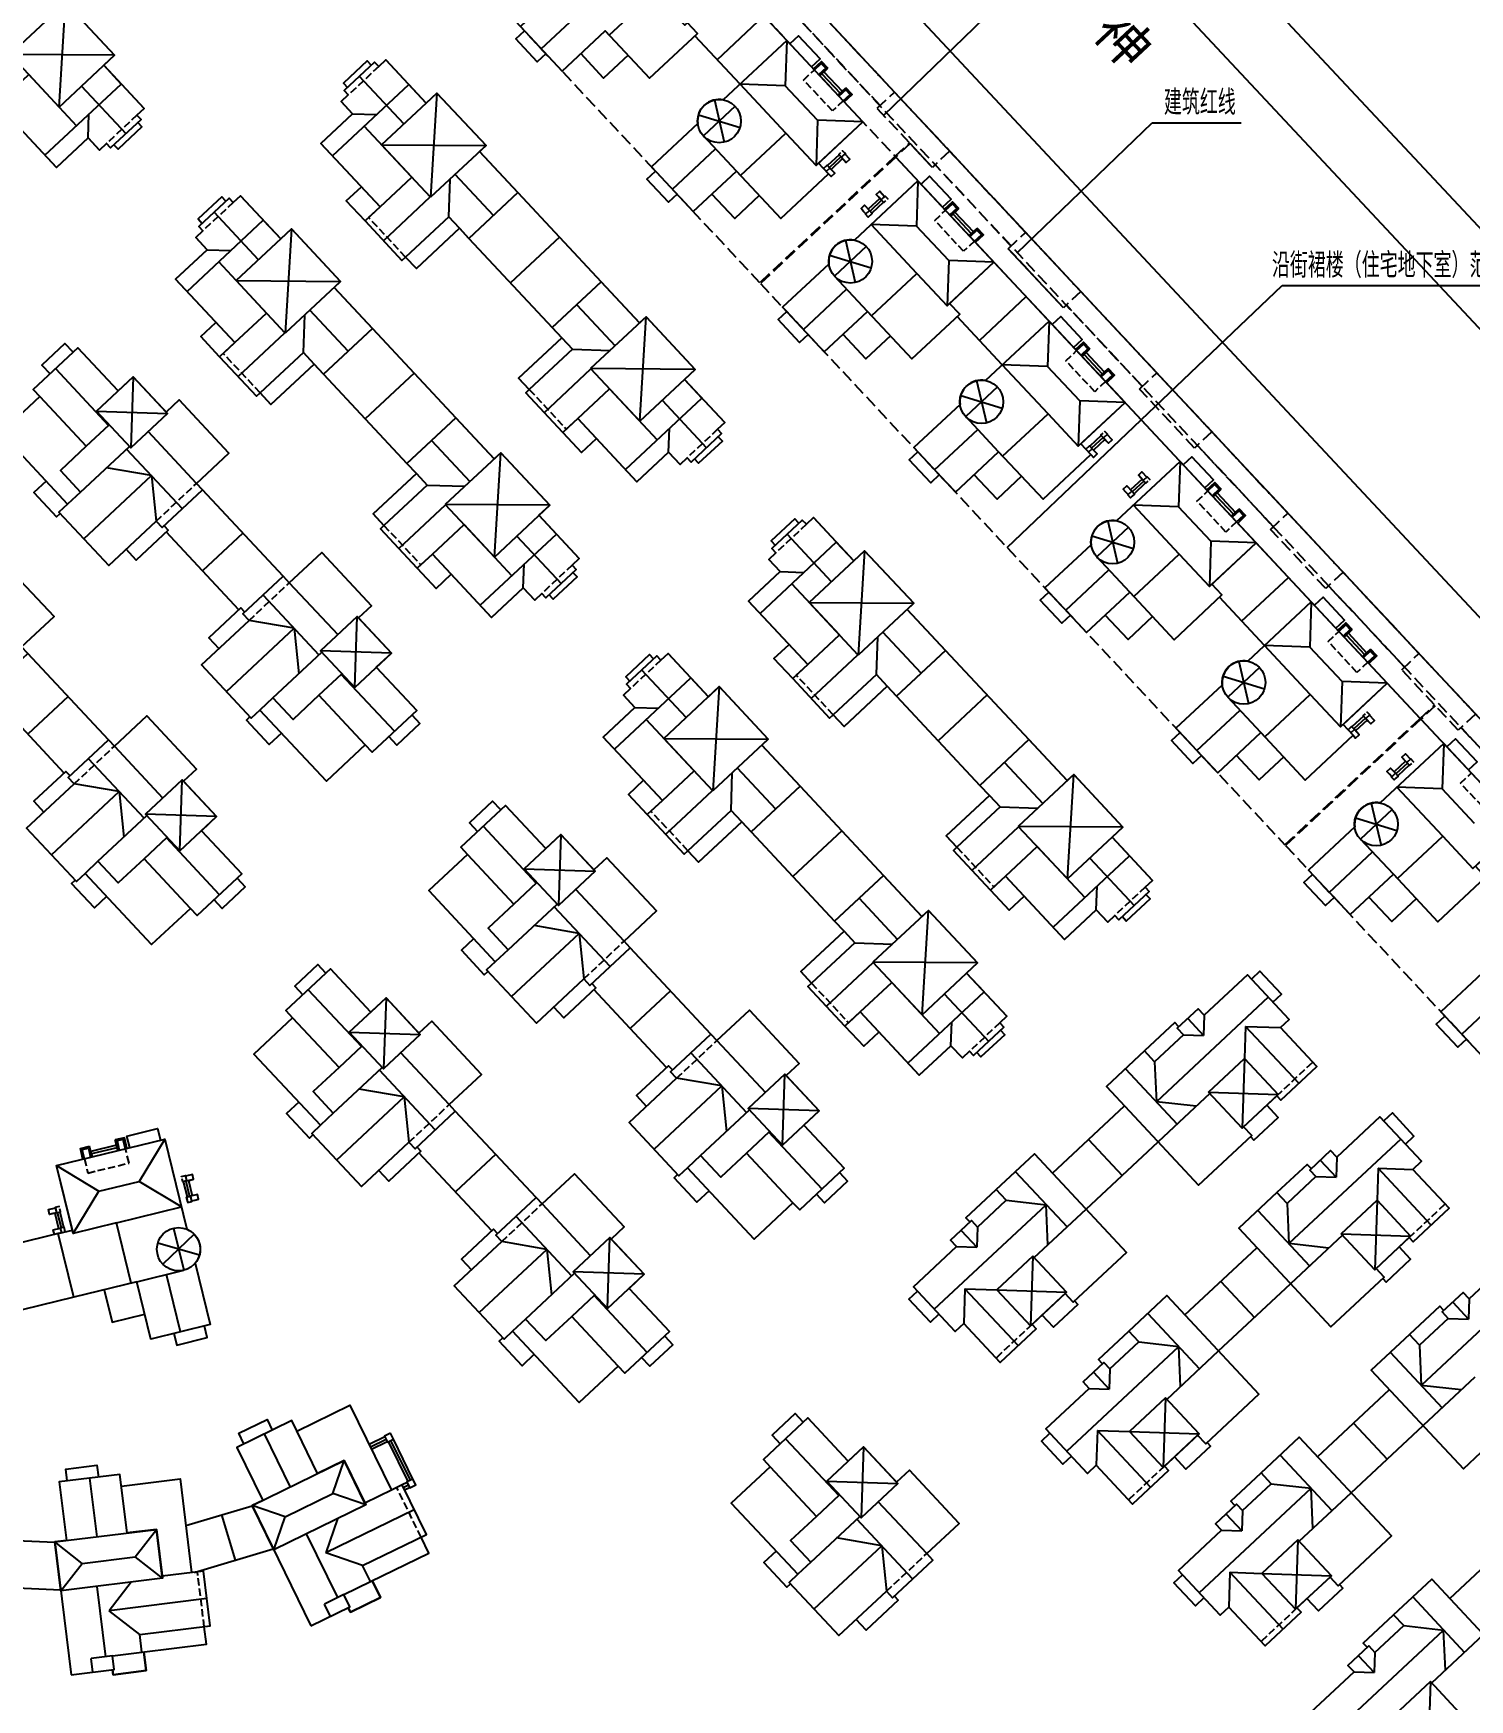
# Model space of a CAD drawing. Extents: x -34815 to 81416, y -425322 to 67478.
# Drawn here: x 2648 to 4456, y 10864 to 12961 of the extents above; entities that cross this region are included whole.
import ezdxf

# ---------------------------------------------------------------- set-up
doc = ezdxf.new("R2010")
doc.units = 0
doc.header["$LTSCALE"] = 1000
doc.header["$MEASUREMENT"] = 0
doc.linetypes.add('DASH', pattern=[0.35, 0.25, -0.1])
doc.linetypes.add('DOTE', pattern=[2.42, 2, -0.2, 0.02, -0.2])
doc.layers.add('WALL', color=2, linetype='Continuous', lineweight=25)
doc.layers.add('坯担层', color=7, linetype='Continuous')
doc.styles.add('_TCH_DIM', font='SIMPLEX', dxfattribs={"bigfont": 'GBCBIG'})
doc.styles.add('宋体', font='', dxfattribs={"width": 0.666667})
doc.styles.get('宋体').set_extended_font_data('SimSun')

# ---------------------------------------------------------------- blocks, each defined once
blk = doc.blocks.new('jhjuuoiuo')
at = {"color": 9, "linetype": 'Continuous'}
for p, q in [((353099, 611012), (715639, 222973)), ((362679, 611012), (725218, 222973)), ((377979, 555087), (632721, 282427)), ((626797, 278513), (369120, 554327)), ((418934, 497483), (431205, 509384)), ((432492, 483538), (446181, 496736)), ((446181, 496736), (455206, 496736)), ((423867, 492202), (421614, 494613)), ((473403, 436253), (420153, 493248)), ((420153, 493248), (473403, 436253)), ((437180, 477953), (431582, 483945)), ((431449, 453619), (459401, 480209)), ((445071, 466577), (459401, 480209)), ((459401, 480209), (482622, 480209)), ((527199, 378673), (473471, 436180)), ((473471, 436180), (527199, 378673))]:
    blk.add_line(p, q, dxfattribs=at)
at = {"color": 1, "linetype": 'DOTE', "ltscale": 2}
blk.add_line((369120, 554327), (642529, 261687), dxfattribs=at)
at = {"color": 1, "linetype": 'DASH', "ltscale": 5}
blk.add_line((639782, 261687), (367645, 552940), dxfattribs=at)
at = {"color": 5, "linetype": 'DASH', "ltscale": 5}
for p, q in [((366152, 551047), (420085, 493321)), ((406347, 480486), (352415, 538212)), ((420027, 499836), (412313, 508094)), ((418561, 498467), (410847, 506724)), ((418269, 498194), (420027, 499836)), ((418269, 498194), (418561, 498467)), ((421546, 494686), (418269, 498194)), ((420085, 493321), (421546, 494686)), ((421614, 494613), (420153, 493248)), ((423867, 492202), (421614, 494613)), ((420085, 493321), (406347, 480486)), ((420153, 493248), (406416, 480413)), ((425621, 493840), (423867, 492202)), ((424159, 492475), (423867, 492202)), ((431874, 484218), (424159, 492475)), ((433339, 485587), (425621, 493840)), ((431582, 483945), (433339, 485587)), ((431582, 483945), (431874, 484218)), ((437180, 477953), (431582, 483945)), ((406416, 480413), (459665, 423418)), ((438937, 479595), (437180, 477953)), ((446652, 471338), (438937, 479595)), ((437472, 478226), (437180, 477953)), ((445186, 469969), (437472, 478226)), ((444894, 469696), (446652, 471338)), ((444894, 469696), (445186, 469969)), ((450492, 463704), (444894, 469696)), ((450492, 463704), (444894, 469696)), ((452249, 465346), (450492, 463704)), ((459964, 457089), (452249, 465346)), ((450784, 463977), (450492, 463704)), ((458499, 455720), (450784, 463977)), ((458206, 455447), (459964, 457089)), ((458206, 455447), (458499, 455720)), ((463804, 449456), (458206, 455447)), ((463804, 449456), (458206, 455447)), ((465562, 451097), (463804, 449456)), ((473276, 442840), (465562, 451097)), ((464097, 449729), (463804, 449456)), ((471811, 441472), (464097, 449729)), ((471519, 441199), (473276, 442840)), ((471519, 441199), (471811, 441472)), ((474864, 437618), (471519, 441199)), ((474864, 437618), (471519, 441199)), ((473403, 436253), (474864, 437618)), ((473403, 436253), (474864, 437618)), ((474932, 437545), (473471, 436180)), ((474932, 437545), (473471, 436180)), ((477253, 435061), (474932, 437545)), ((477253, 435061), (474932, 437545)), ((479007, 436699), (477253, 435061)), ((459665, 423418), (473403, 436253)), ((473471, 436180), (459734, 423345)), ((477546, 435334), (477253, 435061)), ((485260, 427077), (477546, 435334)), ((459734, 423345), (513461, 365838))]:
    blk.add_line(p, q, dxfattribs=at)
at = {"layer": 'WALL', "color": 5}
for p, q in [((412438, 501505), (413250, 502263)), ((414282, 499532), (415093, 500290)), ((414394, 493479), (413225, 492387)), ((414579, 493282), (413410, 492189)), ((414763, 493084), (413594, 491992)), ((414633, 493223), (415132, 492690)), ((418532, 489051), (417362, 487959)), ((418661, 488912), (418163, 489445)), ((418716, 488854), (417547, 487761)), ((418900, 488656), (417731, 487564)), ((425751, 487256), (426562, 488014)), ((427594, 485283), (428405, 486041)), ((439063, 473007), (439874, 473765)), ((440907, 471034), (441718, 471792)), ((441019, 464981), (439850, 463889)), ((441204, 464784), (440035, 463692)), ((441388, 464587), (440219, 463494)), ((441258, 464726), (441757, 464192)), ((445156, 460553), (443987, 459461)), ((445341, 460356), (444172, 459264)), ((445286, 460414), (444788, 460948)), ((445525, 460159), (444356, 459066)), ((452376, 458759), (453187, 459516)), ((454219, 456786), (455030, 457543)), ((465688, 444510), (466499, 445267)), ((467532, 442537), (468343, 443295)), ((467644, 436484), (466475, 435391)), ((467829, 436286), (466659, 435194)), ((468013, 436089), (466844, 434997)), ((467883, 436228), (468382, 435695)), ((471918, 431909), (470749, 430817)), ((472102, 431712), (470933, 430620)), ((472287, 431515), (471117, 430423)), ((472048, 431771), (471549, 432304)), ((455678, 404981), (455568, 401730)), ((461072, 399209), (455678, 404981)), ((455678, 404981), (459212, 404861)), ((338554, 391739), (338290, 392817)), ((341177, 392382), (340913, 393460)), ((345936, 393548), (343333, 389255)), ((334961, 390859), (339253, 388255)), ((347626, 386652), (343333, 389255)), ((347820, 389222), (348200, 387668)), ((348082, 389286), (348463, 387732)), ((348160, 389305), (348869, 389479)), ((348344, 389350), (348725, 387796)), ((469127, 390586), (469017, 387336)), ((474520, 384814), (469127, 390586)), ((469127, 390586), (472661, 390466)), ((336650, 383963), (339253, 388255)), ((334950, 386069), (334241, 385895)), ((334766, 386023), (335146, 384469)), ((335028, 386088), (335409, 384534)), ((335290, 386152), (335671, 384598)), ((427181, 378356), (427061, 374823)), ((432574, 372584), (427181, 378356)), ((427181, 378356), (430431, 378246)), ((440630, 363961), (440510, 360428)), ((446023, 358189), (440630, 363961)), ((440630, 363961), (443880, 363851)), ((368290, 363299), (366700, 362522)), ((368408, 363057), (366818, 362279)), ((368527, 362814), (366937, 362037)), ((370638, 358793), (368659, 362840)), ((370880, 358911), (368902, 362958)), ((371123, 359030), (369144, 363077)), ((370547, 358682), (370035, 358431)), ((370547, 358682), (370789, 358187)), ((370158, 358180), (370670, 358430)), ((370277, 357937), (370789, 358187)), ((454079, 349567), (453959, 346033)), ((459472, 343794), (454079, 349567)), ((454079, 349567), (457329, 349456))]:
    blk.add_line(p, q, dxfattribs=at)
for points in [[(391070, 505627), (395674, 509928), (398746, 506640), (403495, 511077), (395781, 519334), (389332, 513309, 0.5070926), (386738, 510886), (382044, 506500), (386276, 501969), (390660, 506065), (391070, 505627)], [(382044, 506500), (386276, 501969), (390660, 506065), (395166, 501243), (400025, 505783), (399001, 506879), (403495, 511077), (395781, 519334), (389332, 513309, 0.5070926), (386738, 510886), (382044, 506500)], [(404383, 491378), (408986, 495679), (412058, 492391), (416808, 496828), (409093, 505085), (402645, 499061, 0.5070926), (400051, 496637), (395356, 492251), (399589, 487720), (403973, 491817), (404383, 491378)], [(395356, 492251), (399589, 487720), (403973, 491817), (408479, 486994), (413338, 491534), (412314, 492630), (416808, 496828), (409093, 505085), (402645, 499061, 0.5070926), (400051, 496637), (395356, 492251)], [(417695, 477129), (422298, 481430), (425371, 478142), (430120, 482580), (422406, 490837), (415957, 484812, 0.5070926), (413363, 482388), (408668, 478002), (412901, 473472), (417285, 477568), (417695, 477129)], [(408668, 478002), (412901, 473472), (417285, 477568), (421791, 472745), (426650, 477285), (425626, 478381), (430120, 482580), (422406, 490837), (415957, 484812, 0.5070926), (413363, 482388), (408668, 478002)], [(431007, 462881), (435611, 467181), (438683, 463893), (443433, 468331), (435718, 476588), (429270, 470563, 0.5070926), (426676, 468140), (421981, 463753), (426214, 459223), (430598, 463319), (431007, 462881)], [(421981, 463753), (426214, 459223), (430598, 463319), (435104, 458496), (439963, 463036), (438939, 464132), (443433, 468331), (435718, 476588), (429270, 470563, 0.5070926), (426676, 468140), (421981, 463753)], [(444320, 448632), (448923, 452933), (451995, 449644), (456745, 454082), (449031, 462339), (442582, 456314, 0.5070926), (439988, 453891), (435293, 449504), (439526, 444974), (443910, 449070), (444320, 448632)], [(435293, 449504), (439526, 444974), (443910, 449070), (448416, 444247), (453275, 448787), (452251, 449883), (456745, 454082), (449031, 462339), (442582, 456314, 0.5070926), (439988, 453891), (435293, 449504)], [(457632, 434383), (462236, 438684), (465308, 435396), (470057, 439833), (462343, 448090), (455894, 442065, 0.5070926), (453301, 439642), (448606, 435256), (452838, 430725), (457223, 434821), (457632, 434383)], [(448606, 435256), (452838, 430725), (457223, 434821), (461728, 429999), (466588, 434539), (465564, 435635), (470057, 439833), (462343, 448090), (455894, 442065, 0.5070926), (453301, 439642), (448606, 435256)], [(471081, 419988), (475685, 424289), (478757, 421001), (483506, 425438), (475792, 433695), (469343, 427670, 0.5070926), (466750, 425247), (462055, 420861), (466287, 416330), (470672, 420426), (471081, 419988)], [(462055, 420861), (466287, 416330), (470672, 420426), (475177, 415604), (480037, 420144), (479013, 421240), (483506, 425438), (475792, 433695), (469343, 427670, 0.5070926), (466750, 425247), (462055, 420861)], [(484530, 405593), (489134, 409894), (492206, 406606), (496955, 411043), (489241, 419300), (482792, 413275, 0.5070926), (480199, 410852), (475504, 406466), (479736, 401935), (484121, 406031), (484530, 405593)], [(475504, 406466), (479736, 401935), (484121, 406031), (488626, 401209), (493486, 405749), (492462, 406845), (496955, 411043), (489241, 419300), (482792, 413275, 0.5070926), (480199, 410852), (475504, 406466)], [(342520, 378914), (341021, 385034), (336650, 383963), (334961, 390859), (345936, 393548), (348179, 384393, -0.5070926), (349024, 380946), (350553, 374705), (344531, 373230), (343103, 379057), (342520, 378914)], [(350553, 374705), (344531, 373230), (343103, 379057), (336692, 377487), (335110, 383946), (336567, 384303), (334961, 390859), (345936, 393548), (348179, 384393, -0.5070926), (349024, 380946), (350553, 374705)]]:
    blk.add_lwpolyline(points, format="xyb", dxfattribs=at)
for points in [[(386276, 501969), (390660, 506065), (395166, 501243), (400025, 505783), (399001, 506879), (403495, 511077), (395781, 519334), (389332, 513309, 0.5070926), (386738, 510886), (382044, 506500)], [(399589, 487720), (403973, 491817), (408479, 486994), (413338, 491534), (412314, 492630), (416808, 496828), (409093, 505085), (402645, 499061, 0.5070926), (400051, 496637), (395356, 492251)], [(412901, 473472), (417285, 477568), (421791, 472745), (426650, 477285), (425626, 478381), (430120, 482580), (422406, 490837), (415957, 484812, 0.5070926), (413363, 482388), (408668, 478002)], [(426214, 459223), (430598, 463319), (435104, 458496), (439963, 463036), (438939, 464132), (443433, 468331), (435718, 476588), (429270, 470563, 0.5070926), (426676, 468140), (421981, 463753)], [(439526, 444974), (443910, 449070), (448416, 444247), (453275, 448787), (452251, 449883), (456745, 454082), (449031, 462339), (442582, 456314, 0.5070926), (439988, 453891), (435293, 449504)], [(452838, 430725), (457223, 434821), (461728, 429999), (466588, 434539), (465564, 435635), (470057, 439833), (462343, 448090), (455894, 442065, 0.5070926), (453301, 439642), (448606, 435256)], [(466287, 416330), (470672, 420426), (475177, 415604), (480037, 420144), (479013, 421240), (483506, 425438), (475792, 433695), (469343, 427670, 0.5070926), (466750, 425247), (462055, 420861)], [(479736, 401935), (484121, 406031), (488626, 401209), (493486, 405749), (492462, 406845), (496955, 411043), (489241, 419300), (482792, 413275, 0.5070926), (480199, 410852), (475504, 406466)], [(344531, 373230), (343103, 379057), (336692, 377487), (335110, 383946), (336567, 384303), (334961, 390859), (345936, 393548), (348179, 384393, -0.5070926), (349024, 380946), (350553, 374705)]]:
    blk.add_lwpolyline(points, format="xyb", close=True, dxfattribs=at)
for points in [[(343115, 497500), (343838, 498175), (339742, 502560), (340838, 503584), (335854, 508918), (335197, 508304), (331305, 512469), (326336, 507826), (327292, 506803), (322908, 502707), (324000, 501538)], [(324000, 501538), (322908, 502707), (327292, 506803), (326336, 507826), (331305, 512469), (335197, 508304), (335854, 508918), (340838, 503584), (339742, 502560), (343838, 498175), (343115, 497500), (343524, 497061), (340441, 494180), (340031, 494619), (339308, 493943), (338147, 495185), (334932, 492181), (328924, 498611), (327390, 497178), (323635, 501197), (324000, 501538)], [(341517, 500660), (339742, 502560), (340838, 503584), (335854, 508918), (335197, 508304), (331305, 512469), (326336, 507826)], [(409093, 505085), (403495, 511077)], [(335211, 498327), (335854, 508918)], [(384160, 504234), (388544, 508331)], [(402023, 503132), (406772, 507570)], [(384638, 503723), (383761, 502904), (381576, 505242), (382453, 506061)], [(404344, 500648), (399770, 505544)], [(409093, 505085), (408937, 500492), (404344, 500648)], [(411591, 502412), (412468, 503231), (410283, 505569), (409406, 504750)], [(340838, 503584), (330228, 503661)], [(370388, 483088), (371480, 481919), (375864, 486015), (376820, 484992), (381789, 489634), (377898, 493799), (378555, 494414), (373572, 499748), (372476, 498724), (368379, 503108), (367656, 502432), (367246, 502871), (364163, 499990), (364572, 499551), (363849, 498875), (365010, 497633), (361794, 494629), (367802, 488199), (366268, 486765), (370022, 482746), (370388, 483088)], [(366910, 502556), (366494, 503002), (364082, 500749), (364499, 500304)], [(367656, 502432), (368379, 503108), (372476, 498724), (373572, 499748), (378555, 494414), (377898, 493799), (381789, 489634), (376820, 484992), (375864, 486015), (371480, 481919), (370388, 483088)], [(392982, 503581), (390497, 501260), (388176, 503744)], [(411790, 502199), (412601, 502957), (413250, 502263)], [(411892, 502090), (412594, 502745), (413038, 502270), (412336, 501615)], [(328924, 498611), (332139, 501615), (336986, 496427)], [(370210, 496607), (365705, 501430)], [(412438, 501505), (412658, 501710), (414501, 499737), (414282, 499532)], [(412855, 501894), (414698, 499921)], [(333771, 493423), (341517, 500660)], [(337477, 500443), (341982, 495621)], [(366633, 487107), (367802, 488199), (361794, 494629), (365010, 497633), (363849, 498875), (364572, 499551)], [(362955, 493387), (370701, 500624)], [(370701, 500624), (372476, 498724), (373572, 499748), (378555, 494414), (377898, 493799), (381789, 489634), (376820, 484992)], [(373572, 499748), (372929, 489157)], [(408986, 495679), (404344, 500648)], [(412214, 496984), (408937, 500492)], [(414828, 498947), (415529, 499603), (415086, 500078), (414384, 499422)], [(414930, 498838), (415741, 499596), (415093, 500290)], [(327755, 497519), (328924, 498611), (334932, 492181), (338147, 495185), (339308, 493943), (340031, 494619)], [(338147, 495185), (338229, 497588)], [(365010, 497633), (367412, 497551)], [(400131, 497540), (404340, 496258)], [(403843, 498401), (400628, 495397)], [(401738, 499042), (402732, 494756)], [(343188, 496747), (343604, 496301), (341193, 494049), (340777, 494494)], [(367802, 488199), (371017, 491203), (366170, 496391)], [(416808, 496828), (412214, 496984), (412058, 492391)], [(367945, 494491), (378555, 494414)], [(397472, 489986), (401857, 494082)], [(403973, 491817), (400628, 495397)], [(412826, 492082), (413191, 492423), (413464, 492131), (413099, 491790)], [(414726, 493857), (414762, 493891), (415035, 493599), (414633, 493223), (414360, 493515), (414580, 493720)], [(374772, 487184), (374902, 491000)], [(379305, 487313), (375413, 491478)], [(397950, 489474), (397073, 488655), (394889, 490993), (395766, 491812)], [(422406, 490837), (422250, 486243), (417656, 486399)], [(424904, 488163), (425780, 488982), (423596, 491321), (422719, 490501)], [(355627, 469297), (356720, 468128), (361104, 472224), (362060, 471201), (367029, 475844), (363137, 480009), (363795, 480623), (358811, 485957), (357715, 484933), (353619, 489318), (352896, 488642), (352486, 489080), (349402, 486199), (349812, 485761), (349089, 485085), (350249, 483843), (347034, 480839), (353042, 474409), (351507, 472975), (355262, 468956), (355627, 469297)], [(352150, 488766), (351734, 489212), (349322, 486959), (349739, 486513)], [(352896, 488642), (353619, 489318), (357715, 484933), (358811, 485957), (363795, 480623), (363137, 480009), (367029, 475844), (362060, 471201), (361104, 472224), (356720, 468128), (355627, 469297)], [(366268, 486765), (364363, 488804), (365897, 490238)], [(368145, 484756), (372895, 489193)], [(381789, 489634), (390254, 480573)], [(406294, 489332), (403810, 487011), (401489, 489495)], [(419300, 488961), (419336, 488995), (419063, 489288), (418661, 488912), (418934, 488620), (419154, 488825)], [(355450, 482817), (350944, 487640)], [(417400, 487186), (417363, 487152), (417090, 487444), (417492, 487820), (417765, 487527), (417546, 487323)], [(417400, 487186), (417765, 487527), (417492, 487820), (417127, 487478)], [(425102, 487950), (425913, 488708), (426562, 488014)], [(425205, 487841), (425906, 488496), (426350, 488021), (425649, 487366)], [(425751, 487256), (425970, 487461), (427813, 485488), (427594, 485283)], [(426167, 487645), (428011, 485672)], [(351873, 473316), (353042, 474409), (347034, 480839), (350249, 483843), (349089, 485085), (349812, 485761)], [(348195, 479597), (355940, 486833)], [(355940, 486833), (357715, 484933), (358811, 485957), (363795, 480623), (363137, 480009), (367029, 475844), (362060, 471201)], [(358811, 485957), (358168, 475367)], [(375864, 486015), (374772, 487184), (370388, 483088)], [(422298, 481430), (417656, 486399)], [(425527, 482736), (422250, 486243)], [(428140, 484699), (428842, 485354), (428398, 485829), (427697, 485174)], [(428243, 484589), (429054, 485347), (428405, 486041)], [(376820, 484992), (385285, 475931)], [(386022, 485104), (381053, 480461)], [(417155, 484152), (413940, 481148)], [(415051, 484793), (416045, 480507)], [(350249, 483843), (352652, 483761)], [(353042, 474409), (356257, 477413), (351410, 482601)], [(413443, 483291), (417652, 482009)], [(430120, 482580), (425527, 482736), (425371, 478142)], [(435718, 476588), (430120, 482580)], [(353185, 480701), (363795, 480623)], [(402064, 465604), (402787, 466280), (398691, 470664), (399787, 471689), (394803, 477023), (394146, 476408), (390254, 480573), (385285, 475931), (386241, 474908), (381857, 470812), (382949, 469643)], [(382949, 469643), (381857, 470812), (386241, 474908), (385285, 475931), (390254, 480573), (394146, 476408), (394803, 477023), (399787, 471689), (398691, 470664), (402787, 466280), (402064, 465604), (402473, 465166), (399390, 462285), (398980, 462723), (398257, 462048), (397096, 463290), (393881, 460286), (387873, 466716), (386339, 465283), (382584, 469301), (382949, 469643)], [(400466, 468765), (398691, 470664), (399787, 471689), (394803, 477023), (394146, 476408), (390254, 480573), (385285, 475931)], [(417285, 477568), (413940, 481148)], [(410785, 475737), (415169, 479833)], [(428647, 474635), (433397, 479072)], [(360012, 473394), (360141, 477210)], [(364544, 473523), (360653, 477688)], [(387770, 478252), (391661, 474087)], [(411263, 475225), (410386, 474406), (408201, 476744), (409078, 477564)], [(351507, 472975), (349603, 475014), (351137, 476447)], [(353385, 470966), (358134, 475403)], [(367029, 475844), (375494, 466783)], [(394160, 466432), (394803, 477023)], [(430969, 472150), (426395, 477046)], [(435718, 476588), (435562, 471994), (430969, 472150)], [(438216, 473914), (439093, 474734), (436908, 477072), (436031, 476253)], [(335193, 457186), (340245, 451778), (345068, 456284), (345682, 455627), (349774, 459450), (349160, 460107), (352448, 463179), (347396, 468587), (346081, 467358), (342736, 470938), (341201, 469505), (337105, 473889), (332575, 469656), (333257, 468925), (329312, 465239), (336070, 458005), (335193, 457186), (340245, 451778)], [(336623, 473438), (335804, 474315), (333465, 472131), (334285, 471254)], [(386241, 474908), (387334, 473739), (382949, 469643)], [(387334, 473739), (391150, 473609)], [(419607, 475083), (417122, 472762), (414801, 475247)], [(438415, 473701), (439226, 474459), (439874, 473765)], [(438517, 473592), (439219, 474247), (439662, 473772), (438961, 473117)], [(361104, 472224), (360012, 473394), (355627, 469297)], [(435611, 467181), (430969, 472150)], [(439063, 473007), (439283, 473212), (441126, 471239), (440907, 471034)], [(439480, 473396), (441323, 471424)], [(334840, 471773), (340233, 466000)], [(342736, 470938), (342491, 463730)], [(362060, 471201), (370525, 462141)], [(371261, 471313), (366292, 466671)], [(384461, 467292), (389211, 471729)], [(399787, 471689), (389177, 471766)], [(428363, 470545), (429357, 466258)], [(438839, 468487), (435562, 471994)], [(441453, 470450), (442154, 471105), (441711, 471580), (441009, 470925)], [(441555, 470340), (442366, 471098), (441718, 471792)], [(333257, 468925), (337968, 463884), (335337, 461426), (337385, 459234), (336070, 458005)], [(387873, 466716), (391088, 469720), (395935, 464532)], [(392720, 461528), (400466, 468765)], [(426756, 469043), (430965, 467760)], [(430468, 469903), (427253, 466899)], [(339009, 467457), (346217, 467212)], [(396426, 468548), (400931, 463725)], [(443433, 468331), (438839, 468487), (438683, 463893)], [(337968, 463884), (340306, 466068)], [(349160, 460107), (344245, 465368)], [(387303, 451814), (388027, 452490), (383930, 456874), (385027, 457898), (380043, 463232), (379385, 462618), (375494, 466783), (370525, 462141), (371481, 461118), (367097, 457022), (368189, 455852)], [(368189, 455852), (367097, 457022), (371481, 461118), (370525, 462141), (375494, 466783), (379385, 462618), (380043, 463232), (385027, 457898), (383930, 456874), (388027, 452490), (387303, 451814), (387713, 451376), (384629, 448495), (384220, 448933), (383496, 448257), (382336, 449499), (379121, 446496), (373113, 452926), (371578, 451492), (367824, 455511), (368189, 455852)], [(385705, 454974), (383930, 456874), (385027, 457898), (380043, 463232), (379385, 462618), (375494, 466783), (370525, 462141)], [(386339, 465283), (388243, 463244), (389778, 464677)], [(386704, 465624), (387873, 466716), (393881, 460286), (397096, 463290), (398257, 462048), (398980, 462723)], [(397096, 463290), (397178, 465693)], [(424097, 461488), (428481, 465584)], [(430598, 463319), (427253, 466899)], [(441351, 465359), (441387, 465393), (441660, 465101), (441258, 464726), (440985, 465018), (441204, 465223)], [(337385, 459234), (342354, 463876)], [(347728, 457538), (342062, 463603)], [(373010, 464462), (376901, 460297)], [(402137, 464852), (402553, 464406), (400142, 462153), (399726, 462599)], [(439451, 463584), (439816, 463926), (440089, 463633), (439724, 463292)], [(379400, 452641), (380043, 463232)], [(424575, 460977), (423698, 460157), (421514, 462496), (422390, 463315)], [(449031, 462339), (448875, 457745), (444281, 457901)], [(451528, 459665), (452405, 460485), (450221, 462823), (449344, 462004)], [(333879, 460351), (332637, 459190), (334958, 456706), (335323, 457047)], [(337719, 454482), (344588, 460899)], [(344588, 460899), (340016, 461691)], [(344588, 460899), (345068, 456284)], [(371481, 461118), (372573, 459949), (368189, 455852)], [(432919, 460835), (430435, 458513), (428113, 460998)], [(445925, 460463), (445961, 460498), (445688, 460790), (445286, 460414), (445559, 460122), (445778, 460327)], [(451727, 459453), (452538, 460210), (453187, 459516)], [(357967, 450681), (349774, 459450)], [(372573, 459949), (376389, 459819)], [(444025, 458688), (443988, 458654), (443715, 458947), (444117, 459322), (444390, 459030), (444171, 458825)], [(444025, 458688), (444390, 459030), (444117, 459322), (443752, 458981)], [(451830, 459343), (452531, 459998), (452975, 459523), (452273, 458868)], [(452376, 458759), (452595, 458963), (454438, 456990), (454219, 456786)], [(452792, 459148), (454636, 457175)], [(317437, 440596), (322489, 435189), (327312, 439695), (327926, 439037), (332018, 442860), (331404, 443518), (334692, 446590), (329640, 451997), (328325, 450768), (324979, 454349), (323445, 452915), (319349, 457300), (314818, 453067), (315501, 452336), (311555, 448650), (318314, 441416), (317437, 440596), (322489, 435189)], [(369701, 453502), (374451, 457939)], [(385027, 457898), (374416, 457976)], [(448923, 452933), (444281, 457901)], [(452151, 454238), (448875, 457745)], [(454765, 456201), (455467, 456856), (455023, 457331), (454321, 456676)], [(454868, 456091), (455679, 456849), (455030, 457543)], [(345872, 455804), (346275, 455373), (343023, 452335), (342006, 453424)], [(353472, 447289), (346085, 455196)], [(373113, 452926), (376328, 455930), (381175, 450742)], [(413807, 436615), (414899, 435446), (419283, 439542), (420239, 438519), (425208, 443161), (421317, 447326), (421974, 447941), (416991, 453275), (415895, 452251), (411798, 456635), (411075, 455959), (410665, 456397), (407582, 453517), (407991, 453078), (407268, 452402), (408429, 451160), (405214, 448156), (411221, 441726), (409687, 440292), (413441, 436273), (413807, 436615)], [(410329, 456083), (409913, 456529), (407502, 454276), (407918, 453831)], [(411075, 455959), (411798, 456635), (415895, 452251), (416991, 453275), (421974, 447941), (421317, 447326), (425208, 443161), (420239, 438519), (419283, 439542), (414899, 435446), (413807, 436615)], [(443780, 455654), (440565, 452651)], [(441676, 456296), (442670, 452009)], [(353870, 455065), (349778, 451242)], [(377960, 447738), (385705, 454974)], [(381665, 454758), (386171, 449935)], [(406374, 446914), (414120, 454150)], [(413629, 450134), (409124, 454957)], [(414120, 454150), (415895, 452251), (416991, 453275), (421974, 447941), (421317, 447326), (425208, 443161), (420239, 438519)], [(440068, 454794), (444277, 453511)], [(456745, 454082), (452151, 454238), (451995, 449644)], [(462343, 448090), (456745, 454082)], [(354718, 436287), (349666, 441695), (354489, 446200), (353875, 446858), (357967, 450681), (358581, 450023), (361869, 453096), (366921, 447688), (365606, 446459), (368951, 442879), (367416, 441445), (371513, 437061), (366982, 432828), (366300, 433559), (362354, 429873), (355595, 437107), (354718, 436287), (349666, 441695)], [(371944, 451834), (373113, 452926), (379121, 446496), (382336, 449499), (383496, 448257), (384220, 448933)], [(382336, 449499), (382417, 451902)], [(410052, 440634), (411221, 441726), (405214, 448156), (408429, 451160), (407268, 452402), (407991, 453078)], [(416991, 453275), (416348, 442684)], [(443910, 449070), (440565, 452651)], [(358581, 450023), (363496, 444762)], [(371578, 451492), (373483, 449454), (375018, 450887)], [(387377, 451062), (387793, 450616), (385382, 448363), (384965, 448809)], [(408429, 451160), (410831, 451078)], [(437410, 447239), (441794, 451335)], [(455272, 446137), (460022, 450575)], [(355921, 448770), (361587, 442705)], [(411221, 441726), (414436, 444730), (409589, 449918)], [(437888, 446728), (437011, 445908), (434826, 448247), (435703, 449066)], [(457593, 443653), (453019, 448548)], [(464841, 445417), (465718, 446236), (463533, 448574), (462656, 447755)], [(354065, 447036), (353662, 447466), (350410, 444428), (351427, 443340)], [(411364, 448018), (421974, 447941)], [(446231, 446586), (443747, 444265), (441426, 446749)], [(462343, 448090), (462187, 443497), (457593, 443653)], [(352192, 438991), (359061, 445408)], [(359061, 445408), (354489, 446200)], [(359061, 445408), (359541, 440793)], [(365224, 439397), (365469, 446606)], [(422724, 440840), (418832, 445005)], [(465040, 445204), (465851, 445962), (466499, 445267)], [(465142, 445094), (465844, 445750), (466287, 445275), (465586, 444619)], [(409687, 440292), (407782, 442331), (409316, 443765)], [(418191, 440711), (418321, 444527)], [(462236, 438684), (457593, 443653)], [(465464, 439989), (462187, 443497)], [(465688, 444510), (465907, 444714), (467751, 442742), (467532, 442537)], [(466105, 444899), (467948, 442926)], [(468180, 441843), (468991, 442600), (468343, 443295)], [(340210, 434092), (332018, 442860)], [(356910, 438335), (361879, 442978)], [(368951, 442879), (361743, 443124)], [(399047, 422824), (400139, 421655), (404523, 425751), (405479, 424728), (410448, 429371), (406556, 433536), (407214, 434150), (402230, 439484), (401134, 438460), (397038, 442845), (396315, 442169), (395905, 442607), (392822, 439726), (393231, 439288), (392508, 438612), (393668, 437370), (390453, 434366), (396461, 427936), (394926, 426502), (398681, 422483), (399047, 422824)], [(395569, 442293), (395153, 442739), (392741, 440486), (393158, 440040)], [(396315, 442169), (397038, 442845), (401134, 438460), (402230, 439484), (407214, 434150), (406556, 433536), (410448, 429371), (405479, 424728), (404523, 425751), (400139, 421655), (399047, 422824)], [(411564, 438283), (416314, 442720)], [(425208, 443161), (433673, 434100)], [(454988, 442047), (455982, 437761)], [(468078, 441952), (468779, 442608), (468335, 443083), (467634, 442427)], [(361589, 438601), (363927, 440786)], [(369247, 434945), (363854, 440717)], [(391614, 433124), (399359, 440360)], [(398869, 436344), (394363, 441167)], [(399359, 440360), (401134, 438460), (402230, 439484), (407214, 434150), (406556, 433536), (410448, 429371), (405479, 424728)], [(419283, 439542), (418191, 440711), (413807, 436615)], [(453381, 440545), (457590, 439262)], [(457093, 441406), (453878, 438402)], [(470057, 439833), (465464, 439989), (465308, 435396)], [(335716, 430699), (328329, 438606)], [(336114, 438476), (332022, 434653)], [(366300, 433559), (361589, 438601), (358958, 436143), (356910, 438335), (355595, 437107)], [(395292, 426843), (396461, 427936), (390453, 434366), (393668, 437370), (392508, 438612), (393231, 439288)], [(402230, 439484), (401588, 428893)], [(420239, 438519), (428705, 429458)], [(429441, 438631), (424472, 433988)], [(457223, 434821), (453878, 438402)], [(336962, 419698), (331910, 425105), (336733, 429611), (336118, 430269), (340210, 434092), (340825, 433434), (344113, 436506), (349165, 431099), (347850, 429870), (351195, 426290), (349660, 424856), (353756, 420472), (349226, 416239), (348543, 416970), (344597, 413283), (337839, 420517), (336962, 419698), (331910, 425105)], [(371030, 436611), (371850, 435734), (369511, 433549), (368692, 434426)], [(393668, 437370), (396071, 437288)], [(450722, 432990), (455106, 437087)], [(467975, 436862), (468012, 436896), (468285, 436603), (467883, 436228), (467610, 436520), (467829, 436725)], [(357787, 434761), (356544, 433601), (354223, 436085), (354589, 436426)], [(396461, 427936), (399676, 430939), (394829, 436127)], [(451200, 432479), (450323, 431660), (448139, 433998), (449015, 434817)], [(466076, 435087), (466441, 435428), (466714, 435136), (466349, 434794)], [(340825, 433434), (345740, 428173)], [(396604, 434228), (407214, 434150)], [(445483, 419131), (446206, 419807), (442110, 424191), (443206, 425215), (438222, 430550), (437565, 429935), (433673, 434100), (428705, 429458), (429660, 428435), (425276, 424339), (426368, 423170)], [(426368, 423170), (425276, 424339), (429660, 428435), (428705, 429458), (433673, 434100), (437565, 429935), (438222, 430550), (443206, 425215), (442110, 424191), (446206, 419807), (445483, 419131), (445892, 418693), (442809, 415812), (442399, 416250), (441676, 415574), (440515, 416817), (437300, 413813), (431292, 420243), (429758, 418809), (426003, 422828), (426368, 423170)], [(443885, 422292), (442110, 424191), (443206, 425215), (438222, 430550), (437565, 429935), (433673, 434100), (428705, 429458)], [(338164, 432180), (343831, 426115)], [(431189, 431779), (435080, 427614)], [(459544, 432337), (457059, 430016), (454738, 432500)], [(336308, 430446), (335906, 430877), (332654, 427839), (333671, 426751)], [(347468, 422808), (347713, 430016)], [(394926, 426502), (393022, 428541), (394556, 429974)], [(403431, 426921), (403560, 430737)], [(407963, 427050), (404072, 431215)], [(437579, 419959), (438222, 430550)], [(334436, 422402), (341305, 428819)], [(341305, 428819), (336733, 429611)], [(341305, 428819), (341785, 424204)], [(396804, 424493), (401553, 428930)], [(410448, 429371), (418913, 420310)], [(429660, 428435), (430753, 427266), (426368, 423170)], [(339154, 421746), (344123, 426388)], [(351195, 426290), (343986, 426535)], [(378612, 410713), (383664, 405305), (388487, 409811), (389101, 409154), (393193, 412977), (392579, 413634), (395867, 416706), (390815, 422114), (389500, 420885), (386155, 424465), (384620, 423032), (380524, 427416), (375994, 423183), (376676, 422452), (372731, 418766), (379489, 411532), (378612, 410713), (383664, 405305)], [(380042, 426965), (379223, 427842), (376884, 425657), (377704, 424781)], [(404523, 425751), (403431, 426921), (399047, 422824)], [(430753, 427266), (434569, 427136)], [(378259, 425299), (383652, 419527)], [(405479, 424728), (413944, 415668)], [(414680, 424840), (409712, 420198)], [(427880, 420819), (432630, 425256)], [(443206, 425215), (432596, 425293)], [(343833, 422012), (346171, 424196)], [(351491, 418355), (346098, 424128)], [(386155, 424465), (385910, 417257)], [(431292, 420243), (434507, 423247), (439354, 418059)], [(348543, 416970), (343833, 422012), (341202, 419554), (339154, 421746), (337839, 420517)], [(376676, 422452), (381387, 417411), (378756, 414953), (380805, 412761), (379489, 411532)], [(436139, 415055), (443885, 422292)], [(439845, 422075), (444350, 417252)], [(340030, 418172), (338788, 417011), (336467, 419496), (336832, 419837)], [(353274, 420021), (354093, 419144), (351755, 416960), (350936, 417837)], [(381387, 417411), (383725, 419595)], [(382428, 420983), (389636, 420739)], [(430722, 405341), (431446, 406017), (427350, 410401), (428446, 411425), (423462, 416759), (422804, 416145), (418913, 420310), (413944, 415668), (414900, 414645), (410516, 410549), (411608, 409379)], [(411608, 409379), (410516, 410549), (414900, 414645), (413944, 415668), (418913, 420310), (422804, 416145), (423462, 416759), (428446, 411425), (427350, 410401), (431446, 406017), (430722, 405341), (431132, 404903), (428048, 402022), (427639, 402460), (426915, 401784), (425755, 403026), (422540, 400023), (416532, 406453), (414997, 405019), (411243, 409038), (411608, 409379)], [(429125, 408501), (427350, 410401), (428446, 411425), (423462, 416759), (422804, 416145), (418913, 420310), (413944, 415668)], [(430123, 419151), (431292, 420243), (437300, 413813), (440515, 416817), (441676, 415574), (442399, 416250)], [(392579, 413634), (387664, 418895)], [(416429, 417989), (420320, 413824)], [(429758, 418809), (431662, 416771), (433197, 418204)], [(440515, 416817), (440597, 419219)], [(445556, 418379), (445973, 417933), (443561, 415680), (443145, 416126)], [(380805, 412761), (385773, 417403)], [(391147, 411065), (385481, 417130)], [(422819, 406168), (423462, 416759)], [(388007, 414426), (383435, 415218)], [(414900, 414645), (415992, 413476), (411608, 409379)], [(377298, 413877), (376056, 412717), (378377, 410232), (378742, 410574)], [(381138, 408009), (388007, 414426)], [(388007, 414426), (388487, 409811)], [(401386, 404208), (393193, 412977)], [(415992, 413476), (419808, 413346)], [(362286, 410376), (361466, 411253), (359128, 409068), (359947, 408191)], [(413120, 407029), (417870, 411466)], [(428446, 411425), (417836, 411503)], [(360856, 394123), (365908, 388716), (370731, 393222), (371345, 392564), (375437, 396387), (374823, 397045), (378111, 400117), (373059, 405524), (371744, 404295), (368399, 407876), (366864, 406442), (362768, 410826), (358238, 406594), (358920, 405863), (354974, 402177), (361733, 394943), (360856, 394123), (365908, 388716)], [(416532, 406453), (419747, 409457), (424594, 404269)], [(459212, 404861), (460089, 405680), (455856, 410211), (451472, 406115), (450857, 406772), (448738, 404793), (449353, 404135), (446430, 401404), (445406, 402500), (441533, 398882), (450886, 388871), (456293, 393923), (455474, 394800), (458835, 397940), (459245, 397502), (462898, 400915), (459212, 404861)], [(458447, 407438), (459316, 408250), (457132, 410589), (456262, 409776)], [(360503, 408710), (365896, 402938)], [(368399, 407876), (368154, 400667)], [(389291, 409331), (389694, 408900), (386442, 405862), (385425, 406951)], [(396891, 400816), (389504, 408723)], [(397289, 408592), (393198, 404769)], [(421379, 401265), (429125, 408501)], [(425084, 408285), (429590, 403462)], [(457972, 407946), (446610, 397330)], [(398137, 389814), (393085, 395222), (397908, 399727), (397294, 400385), (401386, 404208), (402000, 403550), (405288, 406623), (410340, 401215), (409025, 399986), (412370, 396406), (410836, 394972), (414932, 390588), (410401, 386355), (409719, 387086), (405773, 383400), (399014, 390634), (398137, 389814), (393085, 395222)], [(415363, 405360), (416532, 406453), (422540, 400023), (425755, 403026), (426915, 401784), (427639, 402460)], [(451472, 406115), (451402, 404065)], [(358920, 405863), (363631, 400821), (361000, 398363), (363048, 396171), (361733, 394943)], [(364672, 404394), (371880, 404149)], [(414997, 405019), (416902, 402980), (418437, 404414)], [(425755, 403026), (425836, 405429)], [(430796, 404589), (431212, 404143), (428801, 401890), (428384, 402336)], [(448857, 404973), (448482, 405374), (445406, 402500)], [(449798, 405782), (451402, 404065)], [(363631, 400821), (365969, 403006)], [(402000, 403550), (406915, 398289)], [(449353, 404135), (451402, 404065)], [(374823, 397045), (369907, 402306)], [(397484, 400562), (397081, 400993), (393829, 397955), (394846, 396867)], [(399340, 402297), (405006, 396232)], [(446430, 401404), (446610, 397330)], [(455568, 401730), (455328, 394663)], [(363048, 396171), (368017, 400814)], [(373391, 394476), (367725, 400541)], [(402480, 398935), (397908, 399727)], [(408643, 392924), (408888, 400133)], [(443469, 400691), (448726, 395065)], [(363382, 391420), (370251, 397837)], [(370251, 397837), (365679, 398629)], [(370251, 397837), (370731, 393222)], [(395611, 392518), (402480, 398935)], [(402480, 398935), (402960, 394320)], [(452051, 398171), (446790, 393256)], [(451914, 398317), (458981, 398077)], [(359542, 397288), (358299, 396128), (360621, 393643), (360986, 393984)], [(383629, 387619), (375437, 396387)], [(400329, 391862), (405298, 396505)], [(412370, 396406), (405162, 396651)], [(436069, 390082), (443376, 396909)], [(450662, 396874), (446610, 397330)], [(456154, 393793), (456496, 393428), (458980, 395749), (457819, 396991)], [(471896, 393043), (472765, 393855), (470581, 396194), (469711, 395381)], [(405008, 392128), (407346, 394313)], [(412666, 388472), (407273, 394244)], [(472661, 390466), (473538, 391286), (469305, 395816), (464921, 391720), (464306, 392377), (462187, 390398), (462802, 389740), (459879, 387009), (458855, 388105), (454982, 384487), (464335, 374476), (469742, 379528), (468923, 380405), (472284, 383545), (472694, 383107), (476347, 386520), (472661, 390466)], [(337632, 391513), (337368, 392591), (338290, 392817)], [(337777, 391549), (337549, 392481), (338180, 392636), (338409, 391703)], [(341041, 392935), (338419, 392293)], [(341177, 392382), (341105, 392673), (338483, 392031), (338554, 391739)], [(342100, 392608), (341835, 393686), (340913, 393460)], [(341954, 392572), (341725, 393504), (341094, 393350), (341323, 392417)], [(371535, 392742), (371938, 392311), (368686, 389273), (367669, 390361)], [(439483, 386429), (446790, 393256)], [(439723, 393496), (443136, 389842)], [(471421, 393551), (460059, 382935)], [(379135, 384226), (371748, 392133)], [(379533, 392003), (375441, 388180)], [(409719, 387086), (405008, 392128), (402377, 389670), (400329, 391862), (399014, 390634)], [(427061, 374823), (426184, 374004), (421951, 378534), (426335, 382630), (425721, 383288), (427840, 385268), (428454, 384610), (431377, 387341), (430353, 388437), (434226, 392055), (443579, 382044), (438172, 376992), (437352, 377869), (433991, 374729), (434401, 374291), (430747, 370877), (427061, 374823)], [(462306, 390578), (461931, 390979), (458855, 388105)], [(463247, 391388), (464851, 389670)], [(464921, 391720), (464851, 389670)], [(380381, 373225), (375329, 378632), (380152, 383138), (379537, 383796), (383629, 387619), (384244, 386961), (387532, 390033), (392584, 384626), (391269, 383397), (394614, 379817), (393079, 378383), (397175, 373999), (392645, 369766), (391962, 370497), (388017, 366810), (381258, 374044), (380381, 373225), (375329, 378632)], [(401206, 388288), (399963, 387127), (397642, 389612), (398008, 389953)], [(414449, 390137), (415269, 389261), (412930, 387076), (412111, 387953)], [(432290, 390246), (437546, 384620)], [(462802, 389740), (464851, 389670)], [(427652, 385162), (427277, 385563), (430353, 388437)], [(384244, 386961), (389159, 381700)], [(424067, 376269), (435430, 386885)], [(431377, 387341), (435430, 386885)], [(434222, 381513), (439483, 386429)], [(435610, 382810), (435430, 386885)], [(456918, 386296), (462175, 380670)], [(459879, 387009), (460059, 382935)], [(469017, 387336), (468777, 380268)], [(335110, 383946), (330596, 382840), (326444, 384929)], [(379727, 383973), (379325, 384404), (376073, 381366), (377090, 380278)], [(381583, 385707), (387250, 379642)], [(426780, 384278), (428385, 382561)], [(428454, 384610), (428385, 382561)], [(377855, 375929), (384724, 382346)], [(384724, 382346), (380152, 383138)], [(384724, 382346), (385204, 377731)], [(390887, 376335), (391132, 383543)], [(426335, 382630), (428385, 382561)], [(449518, 375687), (456825, 382514)], [(464111, 382479), (460059, 382935)], [(465500, 383776), (460239, 378861)], [(465363, 383922), (472430, 383682)], [(469603, 379399), (469945, 379033), (472429, 381354), (471268, 382596)], [(434085, 381659), (433845, 374592)], [(486110, 376071), (486987, 376891), (482754, 381421), (478370, 377325), (477755, 377982), (475636, 376003), (476251, 375345), (473328, 372614), (472304, 373710), (468431, 370092), (477784, 360081), (483191, 365133), (482372, 366010), (485733, 369150), (486143, 368712), (489796, 372125), (486110, 376071)], [(336692, 377487), (329797, 375797), (323455, 378988)], [(382573, 375273), (387542, 379915)], [(394614, 379817), (387405, 380061)], [(453172, 379101), (456585, 375447)], [(484870, 379156), (473508, 368540)], [(387252, 375539), (389590, 377723)], [(394910, 371882), (389517, 377655)], [(424542, 375761), (423672, 374949), (421488, 377287), (422357, 378099)], [(430431, 378246), (437498, 378006)], [(440510, 360428), (439633, 359609), (435400, 364139), (439784, 368235), (439170, 368893), (441289, 370873), (441903, 370215), (444826, 372946), (443802, 374042), (447675, 377660), (457028, 367649), (451620, 362598), (450801, 363474), (447440, 360334), (447850, 359896), (444196, 356482), (440510, 360428)], [(452932, 372034), (460239, 378861)], [(478370, 377325), (478300, 375275)], [(438310, 377122), (438652, 376757), (436167, 374436), (435007, 375678)], [(445739, 375851), (450995, 370225)], [(475755, 376183), (475380, 376584), (472304, 373710)], [(476696, 376993), (478300, 375275)], [(391962, 370497), (387252, 375539), (384621, 373081), (382573, 375273), (381258, 374044)], [(441101, 370767), (440726, 371168), (443802, 374042)], [(476251, 375345), (478300, 375275)], [(383449, 371699), (382207, 370538), (379886, 373022), (380251, 373364)], [(396693, 373548), (397512, 372671), (395174, 370487), (394355, 371364)], [(437516, 361874), (448879, 372490)], [(444826, 372946), (448879, 372490)], [(449059, 368415), (448879, 372490)], [(473328, 372614), (473508, 368540)], [(447671, 367118), (452932, 372034)], [(470367, 371901), (475624, 366275)], [(440229, 369883), (441834, 368166)], [(441903, 370215), (441834, 368166)], [(478949, 369381), (473688, 364466)], [(439784, 368235), (441834, 368166)], [(447534, 367265), (447294, 360197)], [(462967, 361292), (470274, 368119)], [(477560, 368084), (473508, 368540)], [(359350, 363894), (364741, 366529), (368957, 357904)], [(410758, 364792), (409939, 365669), (407601, 363485), (408420, 362608)], [(360783, 344113), (364736, 346046), (364121, 347303), (366816, 348621), (366026, 350238), (372494, 353400), (370035, 358431), (369029, 357939), (366262, 356587), (364154, 360899), (361458, 359582), (358823, 364972), (353253, 362249), (355888, 356859), (354810, 356332), (360783, 344113)], [(353972, 362600), (353445, 363678), (356320, 365084), (356847, 364006)], [(409329, 348540), (414381, 343133), (419203, 347638), (419818, 346981), (423910, 350804), (423295, 351461), (426584, 354533), (421532, 359941), (420216, 358712), (416871, 362292), (415337, 360859), (411241, 365243), (406710, 361010), (407393, 360280), (403447, 356593), (410206, 349359), (409329, 348540), (414381, 343133)], [(443880, 363851), (450947, 363611)], [(466381, 357639), (473688, 364466)], [(466621, 364706), (470034, 361052)], [(356038, 363610), (358673, 358220)], [(408975, 363127), (414369, 357354)], [(416871, 362292), (416626, 355084)], [(437991, 361366), (437121, 360554), (434937, 362892), (435806, 363704)], [(451759, 362727), (452101, 362362), (449616, 360041), (448456, 361283)], [(453959, 346033), (453082, 345214), (448849, 349744), (453233, 353840), (452619, 354498), (454738, 356478), (455352, 355820), (458275, 358551), (457251, 359647), (461124, 363265), (470477, 353254), (465069, 348203), (464250, 349079), (460889, 345939), (461299, 345501), (457645, 342087), (453959, 346033)], [(336025, 358844), (335878, 360034), (339054, 360427), (339201, 359236)], [(366350, 356407), (363006, 357555), (364154, 360899)], [(459188, 361456), (464444, 355830)], [(336446, 339146), (340813, 339686), (340641, 341076), (343618, 341444), (343397, 343230), (350543, 344114), (349856, 349672), (348744, 349534), (345687, 349156), (345098, 353920), (342121, 353552), (341384, 359506), (335231, 358745), (335968, 352791), (334777, 352643), (336446, 339146)], [(338308, 359126), (339044, 353171)], [(341532, 358315), (347486, 359052), (348665, 349525)], [(407393, 360280), (412103, 355238), (409473, 352780), (411521, 350588), (410206, 349359)], [(413145, 358811), (420353, 358566)], [(454550, 356372), (454175, 356773), (457251, 359647)], [(358154, 355184), (363006, 357555)], [(412103, 355238), (414442, 357422)], [(450965, 347479), (462328, 358095)], [(458275, 358551), (462328, 358095)], [(461120, 352723), (466381, 357639)], [(462508, 354020), (462328, 358095)], [(348072, 354312), (354818, 356317)], [(353104, 350800), (351737, 355401)], [(357006, 351840), (358154, 355184), (354810, 356332)], [(371265, 355916), (362281, 351524)], [(423295, 351461), (418380, 356722)], [(453678, 355488), (455283, 353771)], [(455352, 355820), (455283, 353771)], [(345712, 348958), (342924, 351132), (345098, 353920)], [(363475, 355002), (362281, 351524)], [(411521, 350588), (416490, 355230)], [(421864, 348892), (416197, 354957)], [(453233, 353840), (455283, 353771)], [(476416, 346897), (483723, 353724)], [(327702, 352929), (334779, 352627)], [(335390, 347681), (337565, 350469), (334777, 352643)], [(348919, 349556), (356955, 351944)], [(363492, 346996), (360330, 353465)], [(366816, 348621), (372746, 351520), (371955, 353137)], [(411855, 345836), (418723, 352253)], [(418723, 352253), (414151, 353046)], [(418723, 352253), (419203, 347638)], [(460983, 352870), (460743, 345803)], [(337565, 350469), (342924, 351132)], [(366026, 350238), (362281, 351524)], [(408014, 351705), (406772, 350544), (409093, 348060), (409458, 348401)], [(342536, 348565), (340275, 345666)], [(367005, 348713), (367839, 347006), (364785, 345513), (364565, 345962)], [(364565, 345962), (364785, 345513), (367839, 347006), (367005, 348713)], [(451440, 346971), (450570, 346159), (448386, 348497), (449255, 349310)], [(457329, 349456), (464396, 349216)], [(467408, 331638), (466531, 330819), (462298, 335349), (466682, 339445), (466068, 340103), (468187, 342083), (468801, 341425), (471724, 344156), (470700, 345252), (474573, 348870), (483926, 338860), (478518, 333808), (477699, 334684), (474338, 331544), (474748, 331106), (471094, 327692), (467408, 331638)], [(327910, 348116), (335376, 347797)], [(339946, 340990), (339062, 348135)], [(350199, 346893), (340275, 345666)], [(364121, 347303), (362145, 346337)], [(420008, 347158), (420410, 346727), (417159, 343689), (416142, 344778)], [(465208, 348332), (465550, 347967), (463065, 345646), (461905, 346888)], [(472636, 347061), (477893, 341435)], [(343397, 343230), (340275, 345666)], [(362760, 345080), (362145, 346337)], [(467999, 341977), (467624, 342378), (470700, 345252)], [(343618, 341444), (350168, 342254), (349947, 344041)], [(464414, 333084), (475777, 343700)], [(471724, 344156), (475777, 343700)], [(475957, 339626), (475777, 343700)], [(474569, 338328), (479830, 343244)], [(340641, 341076), (338458, 340806)], [(338630, 339416), (338458, 340806)], [(343827, 341470), (344060, 339584), (340686, 339167), (340624, 339663)], [(340624, 339663), (340686, 339167), (344060, 339584), (343827, 341470)], [(467127, 341093), (468732, 339376)], [(468801, 341425), (468732, 339376)], [(466682, 339445), (468732, 339376)], [(474432, 338475), (474192, 331408)]]:
    blk.add_lwpolyline(points, dxfattribs=at)
for points in [[(330228, 503661), (335211, 498327), (340838, 503584), (335854, 508918)], [(372929, 489157), (367945, 494491), (373572, 499748), (378555, 494414)], [(414872, 492967), (415132, 492690), (415497, 493031), (414999, 493565), (414633, 493223)], [(413338, 491534), (413597, 491256), (413963, 491597), (413464, 492131), (413099, 491790)], [(418422, 489168), (418163, 489445), (418528, 489787), (419027, 489253), (418661, 488912)], [(416888, 487734), (416628, 488012), (416994, 488353), (417492, 487820), (417127, 487478)], [(358168, 475367), (353185, 480701), (358811, 485957), (363795, 480623)], [(389177, 471766), (394160, 466432), (399787, 471689), (394803, 477023)], [(342736, 470938), (346217, 467212), (342491, 463730), (339009, 467457)], [(439963, 463036), (440222, 462759), (440588, 463100), (440089, 463633), (439724, 463292)], [(441497, 464470), (441757, 464192), (442122, 464534), (441624, 465067), (441258, 464726)], [(374416, 457976), (379400, 452641), (385027, 457898), (380043, 463232)], [(445047, 460670), (444788, 460948), (445153, 461289), (445652, 460756), (445286, 460414)], [(443513, 459236), (443253, 459514), (443619, 459856), (444117, 459322), (443752, 458981)], [(416348, 442684), (411364, 448018), (416991, 453275), (421974, 447941)], [(368951, 442879), (365469, 446606), (361743, 443124), (365224, 439397)], [(401588, 428893), (396604, 434228), (402230, 439484), (407214, 434150)], [(468122, 435972), (468382, 435695), (468747, 436036), (468249, 436569), (467883, 436228)], [(466588, 434539), (466847, 434261), (467212, 434602), (466714, 435136), (466349, 434794)], [(471809, 432026), (471549, 432304), (471915, 432645), (472413, 432112), (472048, 431771)], [(351195, 426290), (347713, 430016), (343986, 426535), (347468, 422808)], [(432596, 425293), (437579, 419959), (443206, 425215), (438222, 430550)], [(470274, 430593), (470015, 430870), (470380, 431212), (470878, 430678), (470513, 430337)], [(386155, 424465), (389636, 420739), (385910, 417257), (382428, 420983)], [(417836, 411503), (422819, 406168), (428446, 411425), (423462, 416759)], [(368399, 407876), (371880, 404149), (368154, 400667), (364672, 404394)], [(451914, 398317), (455568, 401730), (458981, 398077), (455328, 394663)], [(412370, 396406), (408888, 400133), (405162, 396651), (408643, 392924)], [(348499, 389388), (348869, 389479), (348750, 389964), (348041, 389791), (348160, 389305)], [(348999, 387349), (349368, 387439), (349249, 387925), (348540, 387751), (348659, 387265)], [(334610, 385985), (334241, 385895), (334122, 386381), (334831, 386554), (334950, 386069)], [(465363, 383922), (469017, 387336), (472430, 383682), (468777, 380268)], [(335110, 383946), (334741, 383855), (334622, 384341), (335331, 384515), (335450, 384029)], [(394614, 379817), (391132, 383543), (387405, 380061), (390887, 376335)], [(434085, 381659), (430431, 378246), (433845, 374592), (437498, 378006)], [(447534, 367265), (443880, 363851), (447294, 360197), (450947, 363611)], [(368850, 363679), (368248, 363385), (368542, 362783), (369144, 363077)], [(416871, 362292), (420353, 358566), (416626, 355084), (413145, 358811)], [(354810, 356332), (364154, 360899), (366350, 356407), (357006, 351840)], [(371123, 359030), (370521, 358735), (370815, 358134), (371417, 358428)], [(334777, 352643), (345098, 353920), (345712, 348958), (335390, 347681)], [(460983, 352870), (457329, 349456), (460743, 345803), (464396, 349216)], [(474432, 338475), (470778, 335061), (474192, 331408), (477845, 334821)]]:
    blk.add_lwpolyline(points, close=True, dxfattribs=at)
at = {"layer": 'WALL', "color": 5, "linetype": 'DASH', "ltscale": 3}
for points in [[(367656, 502432), (364572, 499551)], [(414828, 498947), (413732, 497923), (410796, 501065), (411892, 502090)], [(343115, 497500), (340031, 494619)], [(352896, 488642), (349812, 485761)], [(428140, 484699), (427044, 483675), (424109, 486817), (425205, 487841)], [(370388, 483088), (366633, 487107)], [(355627, 469297), (351873, 473316)], [(441453, 470450), (440357, 469426), (437421, 472568), (438517, 473592)], [(382949, 469643), (386704, 465624)], [(402064, 465604), (398980, 462723)], [(345068, 456284), (349160, 460107)], [(454765, 456201), (453669, 455177), (450734, 458319), (451830, 459343)], [(368189, 455852), (371944, 451834)], [(411075, 455959), (407991, 453078)], [(387303, 451814), (384220, 448933)], [(354489, 446200), (358581, 450023)], [(468078, 441952), (466982, 440928), (464046, 444070), (465142, 445094)], [(396315, 442169), (393231, 439288)], [(413807, 436615), (410052, 440634)], [(336733, 429611), (340825, 433434)], [(481527, 427557), (480431, 426533), (477495, 429675), (478591, 430699)], [(399047, 422824), (395292, 426843)], [(426368, 423170), (430123, 419151)], [(445483, 419131), (442399, 416250)], [(388487, 409811), (392579, 413634)], [(411608, 409379), (415363, 405360)], [(430722, 405341), (427639, 402460)], [(397908, 399727), (402000, 403550)], [(458835, 397940), (462489, 401354)], [(370731, 393222), (374823, 397045)], [(337777, 391549), (338134, 390092), (342311, 391115), (341954, 392572)], [(380152, 383138), (384244, 386961)], [(472284, 383545), (475938, 386959)], [(433991, 374729), (430337, 371316)], [(447440, 360334), (443786, 356921)], [(371955, 353137), (369496, 358168)], [(419203, 347638), (423295, 351461)], [(349947, 344041), (349260, 349598)], [(460889, 345939), (457235, 342526)]]:
    blk.add_lwpolyline(points, dxfattribs=at)
at = {"layer": 'WALL', "color": 5, "flags": 128}
for points in [[(475792, 433695), (475636, 429102), (471042, 429258)], [(478290, 431022), (479167, 431841), (476982, 434179), (476105, 433360)], [(472686, 431820), (472723, 431854), (472450, 432146), (472048, 431771), (472321, 431478), (472540, 431683)], [(470786, 430045), (470750, 430011), (470477, 430303), (470878, 430678), (471152, 430386), (470932, 430181)], [(470786, 430045), (471152, 430386), (470878, 430678), (470513, 430337)], [(475685, 424289), (471042, 429258)], [(478913, 425594), (475636, 429102)], [(470542, 427011), (467327, 424007)], [(468437, 427652), (469431, 423366)], [(466830, 426150), (471039, 424868)], [(470672, 420426), (467327, 424007)], [(464171, 418595), (468555, 422692)], [(464649, 418084), (463772, 417265), (461588, 419603), (462464, 420422)], [(472993, 417942), (470508, 415621), (468187, 418105)], [(477620, 404200), (482004, 408297)], [(478098, 403689), (477221, 402870), (475036, 405208), (475913, 406027)], [(342382, 392677), (342097, 393843), (345205, 394604), (345490, 393439)], [(339253, 388255), (343333, 389255)], [(347652, 389695), (347640, 389744), (348029, 389839), (348160, 389305), (347771, 389210), (347700, 389501)], [(348271, 387170), (348152, 387656), (348540, 387751), (348659, 387265)], [(348271, 387170), (348283, 387122), (348671, 387217), (348540, 387751), (348152, 387656), (348223, 387364)], [(335220, 386649), (335208, 386698), (334819, 386603), (334950, 386069), (335339, 386164), (335267, 386455)], [(341021, 385034), (347626, 386652)], [(335838, 384124), (335719, 384610), (335331, 384515), (335450, 384029)], [(346815, 384497), (347862, 380223)], [(349451, 381745), (345226, 382975)], [(348927, 383882), (345750, 380838)], [(343103, 379057), (347862, 380223)], [(347542, 373967), (346114, 379795)], [(339801, 378248), (340610, 374946), (343912, 375755)], [(346862, 373801), (347147, 372635), (350255, 373397), (349970, 374562)]]:
    blk.add_lwpolyline(points, dxfattribs=at)
at = {"layer": 'WALL', "color": 5}
for centre in [(402235, 496899), (415548, 482650), (428860, 468401), (442173, 454153), (455485, 439904), (468934, 425509), (347339, 382360)]:
    blk.add_circle(centre, 2200, dxfattribs=at)
at = {"color": 9, "linetype": 'Continuous', "style": '宋体'}
blk.add_text('神', height=3987, rotation=313.054, dxfattribs=at).set_placement((439984, 505855))
at = {"color": 9, "linetype": 'Continuous', "style": '_TCH_DIM'}
for s, height, p in [('建筑红线', 2531.9, (447381, 497523)), ('沿街裙楼（住宅地下室）范围', 2531.91, (458349, 480996))]:
    blk.add_text(s, height=height, dxfattribs=at).set_placement(p)
blk = doc.blocks.new('区位图')
at = {"xscale": 0.01549518806859851, "yscale": 0.01549518806859851, "zscale": 0.01549518806859851}
blk.add_blockref('jhjuuoiuo', (158999.1, -172258.5), dxfattribs=at)

msp = doc.modelspace()

# ---------------------------------------------------------------- block references
at = {"layer": '坯担层', "xscale": 0.7999999999883585, "yscale": 0.7999999999883585, "zscale": 0.7999999999883585}
msp.add_blockref('区位图', (-128674.1, 144497.9), dxfattribs=at)

doc.saveas('drawing.dxf')
